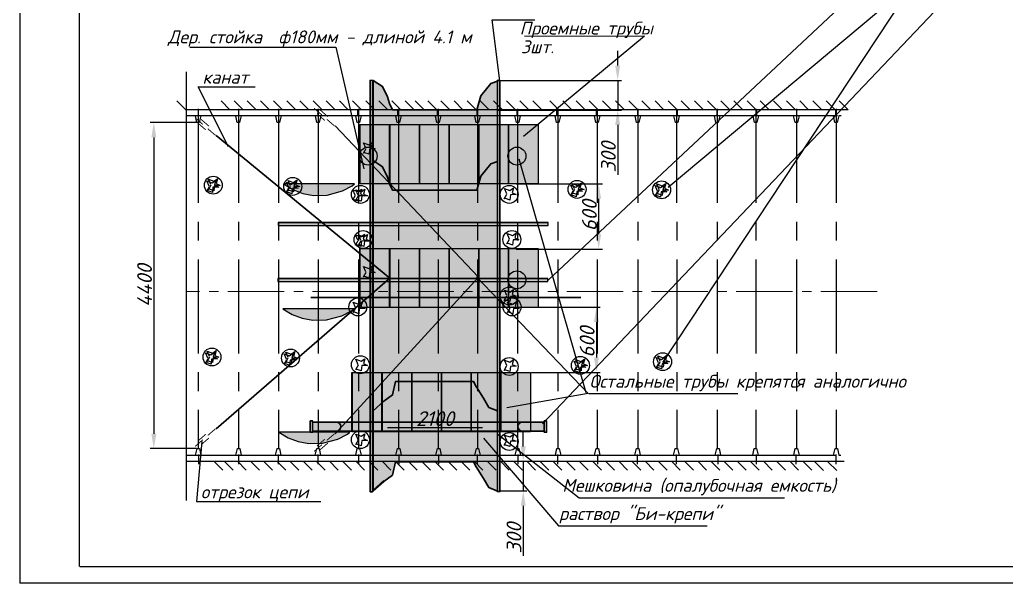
# Model space of a CAD drawing. Header units: millimetres. Extents: x 2479 to 6465, y 644 to 4399.
# Drawn here: x 4234.8 to 4567.5, y 1513.2 to 1703.4 of the extents above; entities that cross this region are included whole.
import ezdxf

# ---------------------------------------------------------------- set-up
doc = ezdxf.new("R2010")
doc.units = ezdxf.units.MM
doc.header["$PDMODE"] = 1
doc.linetypes.add('CENTER', pattern=[50.8, 31.75, -6.35, 6.35, -6.35])
doc.linetypes.add('CENTER2', pattern=[28.575, 19.05, -3.175, 3.175, -3.175])
doc.layers.add('Layer1', color=5, linetype='Continuous')
doc.layers.add('надписи', color=7, linetype='Continuous')
doc.styles.add('3m', font='italict.shx', dxfattribs={"height": 3})
doc.styles.get("Standard").update_dxf_attribs({"font": 'isocpeui.ttf'})
doc.dimstyles.new('ISO-25$0', dxfattribs={"dimtxt": 2.5, "dimasz": 2.5, "dimexe": 1.25, "dimexo": 2, "dimgap": 3, "dimtad": 1, "dimjust": 2, "dimtih": 1, "dimtoh": 1, "dimdec": 3, "dimlfac": 0.1, "dimtxsty": '3m', "dimblk": 'NONE', "dimcen": 2.5, "dimdle": 2, "dimse1": 1, "dimse2": 1, "dimclrd": 256, "dimclrt": 5, "dimadec": 0, "dimazin": 0, "dimtm": 1e-09, "dimtfac": 1, "dimtdec": 3, "dimtmove": 0, "dimatfit": 3, "dimfxl": 0, "dimlwd": 0, "dimlwe": 0, "dimarcsym": 0})

# ---------------------------------------------------------------- blocks, each defined once
blk = doc.blocks.new('KRA2')
at = {"color": 7, "linetype": 'Continuous'}
for p, q in [((-1.62, 0), (-0.9, 0)), ((-0.9, 0), (-0.35, -2.28)), ((-0.35, -2.28), (0.42, -2.28)), ((0.42, -2.28), (0.91, 0)), ((0.91, 0), (1.56, 0))]:
    blk.add_line(p, q, dxfattribs=at)
blk = doc.blocks.new('*D285')
at = {"color": 0, "linetype": 'Continuous', "lineweight": -2}
for p, q in [((4294.39, 1668.62), (4278.74, 1668.62)), ((4279.99, 1663.62), (4279.99, 1563.62)), ((4294.39, 1558.62), (4278.74, 1558.62))]:
    blk.add_line(p, q, dxfattribs=at)
at = {"color": 0, "linetype": 'Continuous', "lineweight": 40}
for points in [[(4279.15, 1663.62), (4280.82, 1663.62), (4279.99, 1668.62)], [(4279.15, 1563.62), (4280.82, 1563.62), (4279.99, 1558.62)]]:
    blk.add_solid(points, dxfattribs=at)
at = {"layer": 'Defpoints', "color": 0, "linetype": 'Continuous', "lineweight": 40}
for p in [(4295.01, 1668.62), (4279.99, 1558.62), (4295.01, 1558.62)]:
    blk.add_point(p, dxfattribs=at)
at = {"color": 0, "linetype": 'Continuous', "lineweight": 18, "insert": (4276.86, 1613.62), "char_height": 5, "attachment_point": 5, "rotation": 90}
blk.add_mtext('4400', dxfattribs=at)
blk = doc.blocks.new('*D288')
at = {"color": 0, "linetype": 'Continuous', "lineweight": -2}
for p, q in [((4353.85, 1580.75), (4353.85, 1564.36)), ((4395.85, 1580.75), (4395.85, 1564.36)), ((4390.85, 1565.61), (4358.85, 1565.61))]:
    blk.add_line(p, q, dxfattribs=at)
at = {"color": 0, "linetype": 'Continuous', "lineweight": 40}
for points in [[(4358.85, 1566.44), (4358.85, 1564.77), (4353.85, 1565.61)], [(4390.85, 1566.44), (4390.85, 1564.77), (4395.85, 1565.61)]]:
    blk.add_solid(points, dxfattribs=at)
at = {"layer": 'Defpoints', "color": 0, "linetype": 'Continuous', "lineweight": 40}
for p in [(4353.85, 1581.37), (4395.85, 1581.37), (4353.85, 1565.61)]:
    blk.add_point(p, dxfattribs=at)
at = {"color": 0, "linetype": 'Continuous', "lineweight": 18, "insert": (4374.85, 1568.73), "char_height": 5, "attachment_point": 5}
blk.add_mtext('2100', dxfattribs=at)
blk = doc.blocks.new('*D290')
at = {"color": 0, "linetype": 'Continuous', "lineweight": -2}
for p, q in [((4404.59, 1559.33), (4404.59, 1564.33)), ((4396.47, 1554.33), (4405.84, 1554.33)), ((4404.59, 1554.33), (4404.59, 1544.33)), ((4396.47, 1544.33), (4405.84, 1544.33)), ((4404.59, 1539.33), (4404.59, 1522.46))]:
    blk.add_line(p, q, dxfattribs=at)
at = {"color": 0, "linetype": 'Continuous', "lineweight": 40}
for points in [[(4403.75, 1559.33), (4405.42, 1559.33), (4404.59, 1554.33)], [(4403.75, 1539.33), (4405.42, 1539.33), (4404.59, 1544.33)]]:
    blk.add_solid(points, dxfattribs=at)
at = {"layer": 'Defpoints', "color": 0, "linetype": 'Continuous', "lineweight": 40}
for p in [(4395.85, 1554.33), (4395.85, 1544.33), (4404.59, 1544.33)]:
    blk.add_point(p, dxfattribs=at)
at = {"color": 0, "linetype": 'Continuous', "lineweight": 18, "insert": (4401.46, 1528.4), "char_height": 5, "attachment_point": 5, "rotation": 90}
blk.add_mtext('300', dxfattribs=at)
blk = doc.blocks.new('*D291')
at = {"color": 0, "linetype": 'Continuous', "lineweight": -2}
for p, q in [((4436.44, 1687.88), (4436.44, 1692.88)), ((4396.23, 1682.88), (4437.69, 1682.88)), ((4436.44, 1682.88), (4436.44, 1672.88)), ((4396.23, 1672.88), (4437.69, 1672.88)), ((4436.44, 1667.88), (4436.44, 1651.01))]:
    blk.add_line(p, q, dxfattribs=at)
at = {"color": 0, "linetype": 'Continuous', "lineweight": 40}
for points in [[(4435.61, 1687.88), (4437.28, 1687.88), (4436.44, 1682.88)], [(4435.61, 1667.88), (4437.28, 1667.88), (4436.44, 1672.88)]]:
    blk.add_solid(points, dxfattribs=at)
at = {"layer": 'Defpoints', "color": 0, "linetype": 'Continuous', "lineweight": 40}
for p in [(4395.61, 1682.88), (4395.61, 1672.88), (4436.44, 1672.88)]:
    blk.add_point(p, dxfattribs=at)
at = {"color": 0, "linetype": 'Continuous', "lineweight": 18, "insert": (4433.32, 1656.95), "char_height": 5, "attachment_point": 5, "rotation": 90}
blk.add_mtext('300', dxfattribs=at)
blk = doc.blocks.new('*D293')
at = {"color": 0, "linetype": 'Continuous', "lineweight": -2}
for p, q in [((4402.19, 1647.94), (4431.28, 1647.94)), ((4430.03, 1642.94), (4430.03, 1630.94)), ((4402.19, 1625.94), (4431.28, 1625.94))]:
    blk.add_line(p, q, dxfattribs=at)
at = {"color": 0, "linetype": 'Continuous', "lineweight": 40}
for points in [[(4429.2, 1642.94), (4430.87, 1642.94), (4430.03, 1647.94)], [(4429.2, 1630.94), (4430.87, 1630.94), (4430.03, 1625.94)]]:
    blk.add_solid(points, dxfattribs=at)
at = {"layer": 'Defpoints', "color": 0, "linetype": 'Continuous', "lineweight": 40}
for p in [(4401.56, 1647.94), (4401.56, 1625.94), (4430.03, 1625.94)]:
    blk.add_point(p, dxfattribs=at)
at = {"color": 0, "linetype": 'Continuous', "lineweight": 18, "insert": (4426.91, 1637.24), "char_height": 5, "attachment_point": 5, "rotation": 90}
blk.add_mtext('600', dxfattribs=at)
blk = doc.blocks.new('*D273')
at = {"color": 0, "linetype": 'Continuous', "lineweight": -2}
for p, q in [((4407.37, 1606.32), (4430.53, 1606.32)), ((4429.28, 1601.32), (4429.28, 1589.32)), ((4407.37, 1584.32), (4430.53, 1584.32))]:
    blk.add_line(p, q, dxfattribs=at)
at = {"color": 0, "linetype": 'Continuous', "lineweight": 40}
for points in [[(4428.44, 1601.32), (4430.11, 1601.32), (4429.28, 1606.32)], [(4428.44, 1589.32), (4430.11, 1589.32), (4429.28, 1584.32)]]:
    blk.add_solid(points, dxfattribs=at)
at = {"layer": 'Defpoints', "color": 0, "linetype": 'Continuous', "lineweight": 40}
for p in [(4406.74, 1606.32), (4406.74, 1584.32), (4429.28, 1584.32)]:
    blk.add_point(p, dxfattribs=at)
at = {"color": 0, "linetype": 'Continuous', "lineweight": 18, "insert": (4426.15, 1594.55), "char_height": 5, "attachment_point": 5, "rotation": 90}
blk.add_mtext('600', dxfattribs=at)

msp = doc.modelspace()

# ---------------------------------------------------------------- hatches: boundary and pattern name
for points in [[(4349.58963, 1647.94819), (4349.58963, 1667.94819), (4359.58963, 1667.94819), (4359.58963, 1647.94819)], [(4359.58963, 1647.94819), (4359.58963, 1667.94819), (4369.58963, 1667.94819), (4369.58963, 1647.94819)], [(4369.58963, 1647.94819), (4369.58963, 1667.94819), (4379.58963, 1667.94819), (4379.58963, 1647.94819)], [(4379.58963, 1647.94819), (4379.58963, 1667.94819), (4389.58963, 1667.94819), (4389.58963, 1647.94819)], [(4389.58963, 1647.94819), (4389.58963, 1667.94819), (4399.58963, 1667.94819), (4399.58963, 1647.94819)], [(4399.58963, 1647.94819), (4399.58963, 1667.94819), (4409.58963, 1667.94819), (4409.58963, 1647.94819)], [(4349.58963, 1606.19649), (4349.58963, 1626.19649), (4359.58963, 1626.19649), (4359.58963, 1606.19649)], [(4359.58963, 1606.19649), (4359.58963, 1626.19649), (4369.58963, 1626.19649), (4369.58963, 1606.19649)], [(4369.58963, 1606.19649), (4369.58963, 1626.19649), (4379.58963, 1626.19649), (4379.58963, 1606.19649)], [(4379.58963, 1606.19649), (4379.58963, 1626.19649), (4389.58963, 1626.19649), (4389.58963, 1606.19649)], [(4389.58963, 1606.19649), (4389.58963, 1626.19649), (4399.58963, 1626.19649), (4399.58963, 1606.19649)], [(4399.58963, 1606.19649), (4399.58963, 1626.19649), (4409.58963, 1626.19649), (4409.58963, 1606.19649)], [(4346.98376, 1564.32247), (4346.98376, 1584.32247), (4356.98376, 1584.32247), (4356.98376, 1564.32247)], [(4356.98376, 1564.32247), (4356.98376, 1584.32247), (4366.98376, 1584.32247), (4366.98376, 1564.32247)], [(4366.98376, 1564.32247), (4366.98376, 1584.32247), (4376.98376, 1584.32247), (4376.98376, 1564.32247)], [(4376.98376, 1564.32247), (4376.98376, 1584.32247), (4386.98376, 1584.32247), (4386.98376, 1564.32247)], [(4386.98376, 1564.32247), (4386.98376, 1584.32247), (4396.98376, 1584.32247), (4396.98376, 1564.32247)], [(4396.98376, 1564.32247), (4396.98376, 1584.32247), (4406.98376, 1584.32247), (4406.98376, 1564.32247)]]:
    msp.add_hatch(color=5).paths.add_polyline_path(points)
at = {"layer": 'Layer1'}
for points in [[(4412.98752, 1634.92283), (4321.93504, 1634.92283), (4321.93504, 1633.92283), (4412.98752, 1633.92283)], [(4412.84124, 1615.96737), (4321.78876, 1615.96737), (4321.78876, 1614.96737), (4412.84124, 1614.96737)]]:
    msp.add_hatch(color=3, dxfattribs=at).paths.add_polyline_path(points)
at = {"layer": 'Layer1', "lineweight": 40}
msp.add_hatch(color=7, dxfattribs=at).paths.add_polyline_path([(4333.54557, 1567.54572), (4333.54557, 1564.54572), (4411.68135, 1564.54572), (4411.68135, 1567.54572)])
at = {"layer": 'надписи'}
for color, points in [(254, [(4354.00275, 1571.406), (4354.00275, 1682.88722), (4357.16861, 1680.83376), (4358.83881, 1677.36855), (4359.48119, 1675.05842), (4360.44087, 1672.97613), (4388.98961, 1672.97613), (4390.28891, 1677.63606), (4393.60935, 1681.81828), (4395.86164, 1682.58261), (4395.86164, 1571.38779), (4393.02211, 1572.54149), (4391.22557, 1575.61802), (4388.65908, 1579.59188), (4387.85289, 1581.2126), (4361.47397, 1581.2126), (4360.50026, 1576.7575), (4357.57909, 1574.65)]), (254, [(4354.00275, 1544.56303), (4354.00275, 1656.04425), (4357.16861, 1653.99079), (4358.83881, 1650.52558), (4359.48119, 1648.21545), (4360.44087, 1646.13316), (4388.98961, 1646.13316), (4390.28891, 1650.79309), (4393.60935, 1654.97531), (4395.86164, 1655.73964), (4395.86164, 1544.54482), (4393.02211, 1545.69852), (4391.22557, 1548.77505), (4388.65908, 1552.74891), (4387.85289, 1554.36963), (4361.47397, 1554.36963), (4360.50026, 1549.91453), (4357.57909, 1547.80703)]), (5, [(4347.71702, 1647.95437), (4323.72617, 1647.95437), (4326.83377, 1646.05905), (4330.20804, 1644.73862), (4333.84547, 1644.0596), (4338.41607, 1644.18244), (4343.64107, 1645.56621), (4346.83129, 1647.28584)]), (5, [(4347.53134, 1605.80387), (4323.5405, 1605.80387), (4326.64809, 1603.90856), (4330.02236, 1602.58813), (4333.6598, 1601.9091), (4338.23039, 1602.03194), (4343.4554, 1603.41572), (4346.64562, 1605.13534)]), (5, [(4346.14359, 1564.1913), (4322.15275, 1564.1913), (4325.26034, 1562.29599), (4328.63461, 1560.97556), (4332.27204, 1560.29654), (4336.84264, 1560.41938), (4342.06765, 1561.80315), (4345.25787, 1563.52277)])]:
    msp.add_hatch(color=color, dxfattribs=at).paths.add_polyline_path(points)

# ---------------------------------------------------------------- linework, layer by layer
at = {"color": 7}
for p, q in [((4234.90754, 1513.16104), (4234.90754, 1901.40536)), ((4254.90754, 1518.8173), (4254.90754, 1896.19885)), ((4290.72586, 1672.93848), (4287.71533, 1675.94902)), ((4305.66349, 1672.93848), (4302.65255, 1675.94943)), ((4310.09973, 1672.93848), (4307.08838, 1675.94984)), ((4314.53598, 1672.93848), (4311.52422, 1675.95025)), ((4318.97223, 1672.93848), (4315.96005, 1675.95066)), ((4323.40847, 1672.93848), (4320.39589, 1675.95107)), ((4327.84472, 1672.93848), (4324.83172, 1675.95148)), ((4332.28097, 1672.93848), (4329.26756, 1675.95189)), ((4336.71721, 1672.93848), (4333.70339, 1675.9523)), ((4341.15346, 1672.93848), (4338.13923, 1675.95271)), ((4345.58971, 1672.93848), (4342.57507, 1675.95313)), ((4350.02595, 1672.93848), (4347.0109, 1675.95354)), ((4354.4622, 1672.93848), (4351.44674, 1675.95395)), ((4358.89845, 1672.93848), (4355.88257, 1675.95436)), ((4363.33469, 1672.93848), (4360.31841, 1675.95477)), ((4367.77094, 1672.93848), (4364.75424, 1675.95518)), ((4371.16414, 1672.93848), (4368.14704, 1675.95559)), ((4375.3888, 1672.93848), (4372.37169, 1675.95559)), ((4379.82505, 1672.93848), (4376.80753, 1675.956)), ((4384.26129, 1672.93848), (4381.24337, 1675.95641)), ((4388.69754, 1672.93848), (4385.6792, 1675.95682)), ((4393.13379, 1672.93848), (4390.11504, 1675.95724)), ((4397.57003, 1672.93848), (4394.55087, 1675.95765)), ((4402.00628, 1672.93848), (4398.98671, 1675.95806)), ((4406.44253, 1672.93848), (4403.42254, 1675.95847)), ((4410.87877, 1672.93848), (4407.85838, 1675.95888)), ((4416.56965, 1672.93848), (4413.54843, 1675.9597)), ((4421.0059, 1672.93848), (4417.98427, 1675.96011)), ((4425.44214, 1672.93848), (4422.42011, 1675.96052)), ((4429.87839, 1672.93848), (4426.85594, 1675.96093)), ((4434.31464, 1672.93848), (4431.29178, 1675.96134)), ((4438.75088, 1672.93848), (4435.72761, 1675.96176)), ((4443.18713, 1672.93848), (4440.16345, 1675.96217)), ((4447.62338, 1672.93848), (4444.59928, 1675.96258)), ((4452.05962, 1672.93848), (4449.03512, 1675.96299)), ((4456.49587, 1672.93848), (4453.47095, 1675.9634)), ((4460.93212, 1672.93848), (4457.90679, 1675.96381)), ((4491.98584, 1672.93848), (4488.95764, 1675.96669)), ((4514.21807, 1672.93848), (4290.72586, 1672.93848)), ((4292.74667, 1672.93848), (4290.72586, 1672.93848)), ((4510.58169, 1670.93848), (4290.87159, 1670.93848)), ((4290.87159, 1556.3436), (4510.17509, 1556.3436)), ((4290.87159, 1554.3436), (4301.03624, 1554.3436)), ((4300.01033, 1554.3436), (4512.78836, 1554.3436)), ((4303.22352, 1551.3436), (4300.22352, 1554.3436)), ((4306.72108, 1551.3436), (4303.72108, 1554.3436)), ((4311.15732, 1551.3436), (4308.15732, 1554.3436)), ((4315.59357, 1551.3436), (4312.59357, 1554.3436)), ((4320.02982, 1551.3436), (4317.02982, 1554.3436)), ((4324.46606, 1551.3436), (4321.46606, 1554.3436)), ((4328.90231, 1551.3436), (4325.90231, 1554.3436)), ((4333.33856, 1551.3436), (4330.33856, 1554.3436)), ((4337.7748, 1551.3436), (4334.7748, 1554.3436)), ((4342.21105, 1551.3436), (4339.21105, 1554.3436)), ((4346.6473, 1551.3436), (4343.6473, 1554.3436)), ((4351.08354, 1551.3436), (4348.08354, 1554.3436)), ((4355.51979, 1551.3436), (4352.51979, 1554.3436)), ((4359.95604, 1551.3436), (4356.95604, 1554.3436)), ((4364.39228, 1551.3436), (4361.39228, 1554.3436)), ((4368.82853, 1551.3436), (4365.82853, 1554.3436)), ((4373.26478, 1551.3436), (4370.26478, 1554.3436)), ((4377.70102, 1551.3436), (4374.70102, 1554.3436)), ((4382.13727, 1551.3436), (4379.13727, 1554.3436)), ((4386.57352, 1551.3436), (4383.57352, 1554.3436)), ((4391.00976, 1551.3436), (4388.00976, 1554.3436)), ((4395.44601, 1551.3436), (4392.44601, 1554.3436)), ((4399.88226, 1551.3436), (4396.88226, 1554.3436)), ((4404.3185, 1551.3436), (4401.3185, 1554.3436)), ((4408.75475, 1551.3436), (4405.75475, 1554.3436)), ((4413.19099, 1551.3436), (4410.19099, 1554.3436)), ((4417.62724, 1551.3436), (4414.62724, 1554.3436)), ((4422.06349, 1551.3436), (4419.06349, 1554.3436)), ((4426.49973, 1551.3436), (4423.49973, 1554.3436)), ((4430.93598, 1551.3436), (4427.93598, 1554.3436)), ((4435.37223, 1551.3436), (4432.37223, 1554.3436)), ((4439.80847, 1551.3436), (4436.80847, 1554.3436)), ((4444.24472, 1551.3436), (4441.24472, 1554.3436)), ((4448.68097, 1551.3436), (4445.68097, 1554.3436)), ((4453.11721, 1551.3436), (4450.11721, 1554.3436)), ((4457.55346, 1551.3436), (4454.55346, 1554.3436)), ((4461.98971, 1551.3436), (4458.98971, 1554.3436)), ((4466.42595, 1551.3436), (4463.42595, 1554.3436)), ((4470.8622, 1551.3436), (4467.8622, 1554.3436)), ((4475.29845, 1551.3436), (4472.29845, 1554.3436)), ((4479.73469, 1551.3436), (4476.73469, 1554.3436)), ((4484.17094, 1551.3436), (4481.17094, 1554.3436)), ((4488.60719, 1551.3436), (4485.60719, 1554.3436)), ((4493.04343, 1551.3436), (4490.04343, 1554.3436)), ((4497.47968, 1551.3436), (4494.47968, 1554.3436)), ((4501.91593, 1551.3436), (4498.91593, 1554.3436)), ((4505.91472, 1551.18639), (4502.91472, 1554.18639)), ((4510.35097, 1551.18639), (4507.35097, 1554.18639)), ((4254.98374, 1518.8173), (4809.70477, 1518.8173)), ((4814.70477, 1513.16104), (4234.75534, 1513.16104))]:
    msp.add_line(p, q, dxfattribs=at)
for p, q in [((4536.71165, 1716.55689), (4451.57195, 1587.64349)), ((4453.50778, 1646.84907), (4536.71165, 1716.55689)), ((4290.87159, 1685.81469), (4290.87159, 1541.08855)), ((4308.7099, 1670.99069), (4308.7099, 1672.88151)), ((4322.1099, 1670.99069), (4322.1099, 1672.88151)), ((4335.41004, 1670.99069), (4335.41004, 1672.88151)), ((4348.81004, 1670.99069), (4348.81004, 1672.88151)), ((4362.3004, 1670.99069), (4362.3004, 1672.88151)), ((4375.7004, 1670.99069), (4375.7004, 1672.88151)), ((4389.1004, 1670.99069), (4389.1004, 1672.88151)), ((4402.53761, 1670.99069), (4402.53761, 1672.88151)), ((4415.93761, 1670.99069), (4415.93761, 1672.88151)), ((4429.33761, 1670.99069), (4429.33761, 1672.88151)), ((4443.22453, 1670.99069), (4443.22453, 1672.88151)), ((4456.62453, 1670.99069), (4456.62453, 1672.88151)), ((4470.02453, 1670.99069), (4470.02453, 1672.88151)), ((4483.42453, 1670.99069), (4483.42453, 1672.88151)), ((4496.82453, 1670.99069), (4496.82453, 1672.88151)), ((4510.03904, 1670.99069), (4510.03904, 1672.88151)), ((4295.09946, 1556.65216), (4295.09946, 1553.38261)), ((4308.49946, 1556.65216), (4308.49946, 1553.38261)), ((4321.89946, 1556.65216), (4321.89946, 1553.38261)), ((4335.29946, 1556.65216), (4335.29946, 1553.38261)), ((4349.00689, 1556.65216), (4349.00689, 1553.38261)), ((4362.58748, 1556.65216), (4362.58748, 1553.38261)), ((4375.98748, 1556.65216), (4375.98748, 1553.38261)), ((4389.08675, 1556.65216), (4389.08675, 1553.38261)), ((4402.78748, 1556.65216), (4402.78748, 1553.38261)), ((4416.18748, 1556.65216), (4416.18748, 1553.38261)), ((4429.58748, 1556.65216), (4429.58748, 1553.38261)), ((4442.98748, 1556.65216), (4442.98748, 1553.38261)), ((4456.15626, 1556.65216), (4456.15626, 1553.38261)), ((4470.20831, 1556.65216), (4470.20831, 1553.38261)), ((4483.18748, 1556.65216), (4483.18748, 1553.38261)), ((4496.58748, 1556.65216), (4496.58748, 1553.38261)), ((4509.98748, 1556.65216), (4509.98748, 1553.38261))]:
    msp.add_line(p, q)
at = {"color": 7, "lineweight": 15}
for p, q in [((4465.36836, 1672.93848), (4462.34263, 1675.96422)), ((4469.80461, 1672.93848), (4466.77846, 1675.96463)), ((4474.24086, 1672.93848), (4471.2143, 1675.96504)), ((4478.6771, 1672.93848), (4475.65013, 1675.96545)), ((4483.11335, 1672.93848), (4480.08597, 1675.96587)), ((4487.5496, 1672.93848), (4484.5218, 1675.96628)), ((4496.42209, 1672.93848), (4493.39347, 1675.9671)), ((4500.85833, 1672.93848), (4497.82931, 1675.96751)), ((4505.34557, 1672.93848), (4502.31737, 1675.96669)), ((4509.78182, 1672.93848), (4506.75321, 1675.9671)), ((4514.21807, 1672.93848), (4511.18904, 1675.96751))]:
    msp.add_line(p, q, dxfattribs=at)
at = {"color": 8, "linetype": 'CENTER'}
for p, q in [((4294.95881, 1673.26431), (4294.96999, 1558.79346)), ((4308.56997, 1673.26431), (4308.58115, 1558.79346)), ((4322.01787, 1673.26431), (4322.02905, 1558.79346)), ((4335.41124, 1673.26431), (4335.42242, 1558.79346)), ((4348.98018, 1673.26431), (4348.99136, 1558.79346)), ((4362.48568, 1673.26431), (4362.49686, 1558.79346)), ((4375.90296, 1673.26431), (4375.91414, 1558.79346)), ((4389.14438, 1673.26431), (4389.15556, 1558.79346)), ((4402.69731, 1673.26431), (4402.70849, 1558.79346)), ((4416.21528, 1673.26431), (4416.22646, 1558.79346)), ((4429.51834, 1673.26431), (4429.52952, 1558.79346)), ((4443.25197, 1673.26431), (4443.26316, 1558.79346)), ((4456.33713, 1673.26431), (4456.34831, 1558.79346)), ((4469.96696, 1673.26431), (4469.97814, 1558.79346)), ((4483.06797, 1673.26431), (4483.07915, 1558.79346)), ((4496.70422, 1673.26431), (4496.7154, 1558.79346)), ((4510.15729, 1673.26431), (4510.16847, 1558.79346))]:
    msp.add_line(p, q, dxfattribs=at)
at = {"color": 1, "linetype": 'CENTER2', "lineweight": 13}
msp.add_line((4524.02421, 1611.5954), (4290.87159, 1611.5954), dxfattribs=at)
at = {"color": 7, "linetype": 'Continuous', "const_width": 0.31071}
for points in [[(4336.65441, 1671.21562), (4334.04138, 1673.48425)], [(4337.6258, 1669.37675), (4335.01277, 1671.64538)], [(4338.71002, 1670.62556), (4336.09698, 1672.89419)], [(4296.51899, 1668.0264), (4293.90596, 1670.29503)], [(4297.49038, 1666.18753), (4294.87735, 1668.45616)], [(4298.5746, 1667.43634), (4295.96156, 1669.70497)], [(4340.95888, 1667.47849), (4338.34585, 1669.74712)], [(4300.82346, 1664.28927), (4298.21043, 1666.5579)], [(4300.82346, 1565.34619), (4298.21043, 1563.07755)], [(4296.51899, 1561.60905), (4293.90596, 1559.34042)], [(4297.49038, 1563.44792), (4294.87735, 1561.17929)], [(4298.5746, 1562.19911), (4295.96156, 1559.93048)], [(4337.6258, 1561.76846), (4335.01277, 1559.49983)], [(4338.71002, 1560.51965), (4336.09698, 1558.25102)], [(4340.95888, 1563.66672), (4338.34585, 1561.39809)], [(4336.65441, 1559.92959), (4334.04138, 1557.66096)]]:
    msp.add_lwpolyline(points, dxfattribs=at)
at = {"elevation": 2}
for points in [[(4349.4255, 1647.94819), (4349.4255, 1667.94819), (4359.4255, 1667.94819), (4359.4255, 1647.94819), (4349.4255, 1647.94819)], [(4349.58963, 1647.94819), (4349.58963, 1667.94819), (4359.58963, 1667.94819), (4359.58963, 1647.94819), (4349.58963, 1647.94819)], [(4359.50756, 1647.94819), (4359.50756, 1667.94819), (4369.50756, 1667.94819), (4369.50756, 1647.94819), (4359.50756, 1647.94819)], [(4359.58963, 1647.94819), (4359.58963, 1667.94819), (4369.58963, 1667.94819), (4369.58963, 1647.94819), (4359.58963, 1647.94819)], [(4369.58963, 1647.94819), (4369.58963, 1667.94819), (4379.58963, 1667.94819), (4379.58963, 1647.94819), (4369.58963, 1647.94819)], [(4379.58963, 1647.94819), (4379.58963, 1667.94819), (4389.58963, 1667.94819), (4389.58963, 1647.94819), (4379.58963, 1647.94819)], [(4389.58963, 1647.94819), (4389.58963, 1667.94819), (4399.58963, 1667.94819), (4399.58963, 1647.94819), (4389.58963, 1647.94819)], [(4399.58963, 1647.94819), (4399.58963, 1667.94819), (4409.58963, 1667.94819), (4409.58963, 1647.94819), (4399.58963, 1647.94819)], [(4349.4255, 1606.19649), (4349.4255, 1626.19649), (4359.4255, 1626.19649), (4359.4255, 1606.19649), (4349.4255, 1606.19649)], [(4349.58963, 1606.19649), (4349.58963, 1626.19649), (4359.58963, 1626.19649), (4359.58963, 1606.19649), (4349.58963, 1606.19649)], [(4359.50756, 1606.19649), (4359.50756, 1626.19649), (4369.50756, 1626.19649), (4369.50756, 1606.19649), (4359.50756, 1606.19649)], [(4359.58963, 1606.19649), (4359.58963, 1626.19649), (4369.58963, 1626.19649), (4369.58963, 1606.19649), (4359.58963, 1606.19649)], [(4369.58963, 1606.19649), (4369.58963, 1626.19649), (4379.58963, 1626.19649), (4379.58963, 1606.19649), (4369.58963, 1606.19649)], [(4379.58963, 1606.19649), (4379.58963, 1626.19649), (4389.58963, 1626.19649), (4389.58963, 1606.19649), (4379.58963, 1606.19649)], [(4389.58963, 1606.19649), (4389.58963, 1626.19649), (4399.58963, 1626.19649), (4399.58963, 1606.19649), (4389.58963, 1606.19649)], [(4399.58963, 1606.19649), (4399.58963, 1626.19649), (4409.58963, 1626.19649), (4409.58963, 1606.19649), (4399.58963, 1606.19649)], [(4346.81962, 1564.32247), (4346.81962, 1584.32247), (4356.81962, 1584.32247), (4356.81962, 1564.32247), (4346.81962, 1564.32247)], [(4346.98376, 1564.32247), (4346.98376, 1584.32247), (4356.98376, 1584.32247), (4356.98376, 1564.32247), (4346.98376, 1564.32247)], [(4356.90169, 1564.32247), (4356.90169, 1584.32247), (4366.90169, 1584.32247), (4366.90169, 1564.32247), (4356.90169, 1564.32247)], [(4356.98376, 1564.32247), (4356.98376, 1584.32247), (4366.98376, 1584.32247), (4366.98376, 1564.32247), (4356.98376, 1564.32247)], [(4366.98376, 1564.32247), (4366.98376, 1584.32247), (4376.98376, 1584.32247), (4376.98376, 1564.32247), (4366.98376, 1564.32247)], [(4376.98376, 1564.32247), (4376.98376, 1584.32247), (4386.98376, 1584.32247), (4386.98376, 1564.32247), (4376.98376, 1564.32247)], [(4386.98376, 1564.32247), (4386.98376, 1584.32247), (4396.98376, 1584.32247), (4396.98376, 1564.32247), (4386.98376, 1564.32247)], [(4396.98376, 1564.32247), (4396.98376, 1584.32247), (4406.98376, 1584.32247), (4406.98376, 1564.32247), (4396.98376, 1564.32247)]]:
    msp.add_lwpolyline(points, dxfattribs=at)
at = {"layer": 'Layer1'}
for p, q in [((4321.93504, 1634.92283), (4412.98752, 1634.92283)), ((4321.93504, 1633.92283), (4412.98752, 1633.92283)), ((4321.78876, 1615.96737), (4412.84124, 1615.96737)), ((4321.78876, 1614.96737), (4412.84124, 1614.96737))]:
    msp.add_line(p, q, dxfattribs=at)
at = {"layer": 'Layer1', "lineweight": 30}
for p, q in [((4333.54557, 1567.54572), (4411.68135, 1567.54572)), ((4333.54557, 1564.54572), (4411.68135, 1564.54572)), ((4333.54557, 1564.54572), (4411.68135, 1564.54572))]:
    msp.add_line(p, q, dxfattribs=at)
at = {"layer": 'Layer1'}
for points in [[(4321.93504, 1634.92283), (4412.98752, 1634.92283), (4412.98752, 1634.92283), (4321.93504, 1634.92283)], [(4412.98752, 1634.92283), (4321.93504, 1634.92283), (4321.93504, 1633.92283), (4412.98752, 1633.92283)], [(4412.84124, 1615.96737), (4321.78876, 1615.96737), (4321.78876, 1614.96737), (4412.84124, 1614.96737)], [(4332.96676, 1609.66216), (4424.01924, 1609.66216), (4424.01924, 1609.66216), (4332.96676, 1609.66216)]]:
    msp.add_lwpolyline(points, close=True, dxfattribs=at)
at = {"layer": 'Layer1', "color": 5, "lineweight": 30}
for centre, start, end in [((4341.54557, 1566.04597), 270, 90), ((4404.28467, 1566.04597), 90, 270)]:
    msp.add_arc(centre, 1.49982, start, end, dxfattribs=at)
at = {"layer": 'надписи', "color": 6, "lineweight": 30}
msp.add_line((4357.57909, 1547.80703), (4354.00275, 1544.56303), dxfattribs=at)
at = {"layer": 'надписи'}
for points in [[(4584.39047, 1776.01718), (4412.98248, 1615.43963)], [(4567.15103, 1731.33247), (4411.09386, 1566.99855)], [(4396.84899, 1681.87946), (4394.11011, 1703.33873), (4408.5133, 1703.33873)], [(4292.10647, 1694.12527), (4341.37572, 1694.12527), (4350.76872, 1653.01648)], [(4305.18577, 1660.50259), (4294.95529, 1680.70205), (4314.15081, 1680.70205)], [(4351.53101, 1660.00811), (4350.74009, 1661.83138), (4352.50445, 1661.16285), (4353.78209, 1662.01371), (4353.29536, 1660.37276), (4354.69469, 1659.76501), (4352.7478, 1659.70423), (4352.56529, 1657.94173), (4351.20897, 1658.44519), (4350.69584, 1658.35975), (4351.59383, 1659.94027)], [(4425.79974, 1577.431), (4403.23537, 1656.26498)], [(4347.8978, 1644.17542), (4347.10688, 1645.9987), (4348.87124, 1645.33016), (4350.14888, 1646.18102), (4349.66216, 1644.54007), (4351.06148, 1643.93232), (4349.1146, 1643.87154), (4348.93209, 1642.10905), (4347.57577, 1642.6125), (4347.06263, 1642.52707), (4347.96062, 1644.10758)], [(4348.92513, 1644.14762), (4348.13421, 1645.97089), (4349.89857, 1645.30236), (4351.17622, 1646.15322), (4350.68949, 1644.51227), (4352.08881, 1643.90452), (4350.14193, 1643.84374), (4349.95942, 1642.08124), (4348.6031, 1642.5847), (4348.08996, 1642.49927), (4348.98796, 1644.07978)], [(4399.04607, 1644.57718), (4398.25515, 1646.40046), (4400.01951, 1645.73192), (4401.29716, 1646.58278), (4400.81043, 1644.94184), (4402.20975, 1644.33408), (4400.26287, 1644.2733), (4400.08036, 1642.51081), (4398.72404, 1643.01426), (4398.2109, 1642.92883), (4399.1089, 1644.50934)], [(4348.79431, 1628.94281), (4348.0034, 1630.76608), (4349.76776, 1630.09755), (4351.0454, 1630.9484), (4350.55867, 1629.30746), (4351.958, 1628.69971), (4350.01111, 1628.63893), (4349.8286, 1626.87643), (4348.47228, 1627.37989), (4347.95914, 1627.29445), (4348.85714, 1628.87497)], [(4349.82165, 1628.915), (4349.03073, 1630.73828), (4350.79509, 1630.06975), (4352.07273, 1630.9206), (4351.58601, 1629.27966), (4352.98533, 1628.6719), (4351.03845, 1628.61112), (4350.85593, 1626.84863), (4349.49962, 1627.35209), (4348.98648, 1627.26665), (4349.88447, 1628.84717)], [(4399.94259, 1629.34457), (4399.15167, 1631.16784), (4400.91603, 1630.49931), (4402.19367, 1631.35017), (4401.70695, 1629.70922), (4403.10627, 1629.10147), (4401.15939, 1629.04069), (4400.97687, 1627.27819), (4399.62056, 1627.78165), (4399.10742, 1627.69621), (4400.00541, 1629.27673)], [(4351.53101, 1618.25641), (4350.74009, 1620.07968), (4352.50445, 1619.41115), (4353.78209, 1620.262), (4353.29536, 1618.62106), (4354.69469, 1618.01331), (4352.7478, 1617.95253), (4352.56529, 1616.19003), (4351.20897, 1616.69349), (4350.69584, 1616.60805), (4351.59383, 1618.18857)], [(4388.81883, 1616.60098), (4426.50587, 1577.19587), (4399.03531, 1572.37931)], [(4399.04607, 1610.27617), (4398.25515, 1612.09944), (4400.01951, 1611.43091), (4401.29716, 1612.28177), (4400.81043, 1610.64082), (4402.20975, 1610.03307), (4400.26287, 1609.97229), (4400.08036, 1608.20979), (4398.72404, 1608.71325), (4398.2109, 1608.62782), (4399.1089, 1610.20833)], [(4348.06457, 1606.18143), (4347.27366, 1608.00471), (4349.03802, 1607.33617), (4350.31566, 1608.18703), (4349.82893, 1606.54608), (4351.22826, 1605.93833), (4349.28137, 1605.87755), (4349.09886, 1604.11506), (4347.74254, 1604.61851), (4347.2294, 1604.53308), (4348.1274, 1606.11359)], [(4400.08278, 1606.18143), (4399.29186, 1608.00471), (4401.05622, 1607.33617), (4402.33387, 1608.18703), (4401.84714, 1606.54608), (4403.24646, 1605.93833), (4401.29958, 1605.87755), (4401.11707, 1604.11506), (4399.76075, 1604.61851), (4399.24761, 1604.53308), (4400.1456, 1606.11359)], [(4348.92513, 1586.92523), (4348.13421, 1588.7485), (4349.89857, 1588.07997), (4351.17622, 1588.93083), (4350.68949, 1587.28988), (4352.08881, 1586.68213), (4350.14193, 1586.62135), (4349.95942, 1584.85885), (4348.6031, 1585.36231), (4348.08996, 1585.27687), (4348.98796, 1586.85739)], [(4399.04607, 1586.67353), (4398.25515, 1588.4968), (4400.01951, 1587.82827), (4401.29716, 1588.67913), (4400.81043, 1587.03818), (4402.20975, 1586.43043), (4400.26287, 1586.36965), (4400.08036, 1584.60716), (4398.72404, 1585.11061), (4398.2109, 1585.02518), (4399.1089, 1586.60569)], [(4426.74238, 1577.16711), (4426.74238, 1577.16711), (4476.93121, 1577.16711)], [(4296.14503, 1560.97904), (4294.40457, 1540.74314), (4336.28381, 1540.74314)], [(4348.92513, 1561.62832), (4348.13421, 1563.45159), (4349.89857, 1562.78306), (4351.17622, 1563.63392), (4350.68949, 1561.99297), (4352.08881, 1561.38522), (4350.14193, 1561.32444), (4349.95942, 1559.56194), (4348.6031, 1560.0654), (4348.08996, 1559.97996), (4348.98796, 1561.56048)], [(4391.22416, 1562.14522), (4416.49471, 1532.50839), (4466.68354, 1532.50839)], [(4396.04248, 1563.4718), (4423.49401, 1542.03616), (4492.66107, 1542.03616)], [(4399.04607, 1561.37662), (4398.25515, 1563.1999), (4400.01951, 1562.53136), (4401.29716, 1563.38222), (4400.81043, 1561.74128), (4402.20975, 1561.13352), (4400.26287, 1561.07274), (4400.08036, 1559.31025), (4398.72404, 1559.8137), (4398.2109, 1559.72827), (4399.1089, 1561.30878)]]:
    msp.add_lwpolyline(points, dxfattribs=at)
at = {"layer": 'надписи', "elevation": 2}
msp.add_lwpolyline([(4404.98788, 1697.91012), (4404.98788, 1697.91012), (4445.49949, 1697.84003), (4404.64184, 1663.89984)], dxfattribs=at)
at = {"layer": 'надписи', "color": 12, "lineweight": 30}
for points in [[(4353.7609, 1682.9061), (4352.95023, 1682.89084), (4352.95023, 1544.0439), (4353.7609, 1544.05113)], [(4396.69503, 1682.91288), (4395.88437, 1682.89762), (4395.88437, 1544.12707), (4396.69503, 1544.12314)]]:
    msp.add_lwpolyline(points, close=True, dxfattribs=at)
at = {"layer": 'надписи', "color": 6, "lineweight": 30}
for points in [[(4354.00275, 1571.406), (4354.00275, 1682.88722), (4357.16861, 1680.83376), (4358.83881, 1677.36855), (4359.48119, 1675.05842), (4360.44087, 1672.97613), (4388.98961, 1672.97613), (4390.28891, 1677.63606), (4393.60935, 1681.81828), (4395.86164, 1682.58261), (4395.86164, 1571.38779), (4393.02211, 1572.54149), (4391.22557, 1575.61802), (4388.65908, 1579.59188), (4387.85289, 1581.2126), (4361.47397, 1581.2126), (4360.50026, 1576.7575), (4357.57909, 1574.65), (4354.00275, 1571.406)], [(4354.00275, 1544.31536), (4354.00275, 1655.79658), (4357.16861, 1653.74312), (4358.83881, 1650.27791), (4359.48119, 1647.96778), (4360.44087, 1645.88549), (4388.98961, 1645.88549), (4390.28891, 1650.54541), (4393.60935, 1654.72764), (4395.86164, 1655.49197), (4395.86164, 1544.29715), (4393.02211, 1545.45085), (4391.22557, 1548.52738), (4388.65908, 1552.50123), (4387.85289, 1554.12196), (4361.47397, 1554.12196), (4360.50026, 1549.66686), (4357.57909, 1547.55936), (4354.00275, 1544.31536)]]:
    msp.add_lwpolyline(points, close=True, dxfattribs=at)
at = {"layer": 'надписи', "lineweight": 30}
for points in [[(4341.09618, 1667.52097), (4389.505, 1616.41834)], [(4300.96076, 1664.33175), (4359.5905, 1616.15534)], [(4300.96076, 1565.30371), (4359.5905, 1616.15534)], [(4341.09618, 1563.62424), (4389.505, 1616.41834)]]:
    msp.add_lwpolyline(points, dxfattribs=at)
at = {"layer": 'надписи', "color": 12}
for points in [[(4298.70286, 1647.13696), (4297.91195, 1648.96024), (4299.6763, 1648.2917), (4300.95395, 1649.14256), (4300.46722, 1647.50162), (4301.86654, 1646.89386), (4299.91966, 1646.83308), (4299.73715, 1645.07059), (4298.38083, 1645.57404), (4297.86769, 1645.48861), (4298.76569, 1647.06912)], [(4299.2366, 1647.70173), (4298.44568, 1649.525), (4300.21004, 1648.85647), (4301.48768, 1649.70733), (4301.00096, 1648.06638), (4302.40028, 1647.45863), (4300.4534, 1647.39785), (4300.27088, 1645.63535), (4298.91457, 1646.13881), (4298.40143, 1646.05337), (4299.29942, 1647.63389)], [(4325.50038, 1646.71866), (4324.70946, 1648.54193), (4326.47382, 1647.8734), (4327.75147, 1648.72426), (4327.26474, 1647.08331), (4328.66406, 1646.47556), (4326.71718, 1646.41478), (4326.53467, 1644.65228), (4325.17835, 1645.15574), (4324.66521, 1645.07031), (4325.5632, 1646.65082)], [(4326.03412, 1647.28342), (4325.2432, 1649.1067), (4327.00756, 1648.43817), (4328.2852, 1649.28902), (4327.79847, 1647.64808), (4329.1978, 1647.04032), (4327.25091, 1646.97954), (4327.0684, 1645.21705), (4325.71208, 1645.72051), (4325.19895, 1645.63507), (4326.09694, 1647.21559)], [(4421.40117, 1645.70525), (4420.61025, 1647.52852), (4422.37461, 1646.85999), (4423.65226, 1647.71085), (4423.16553, 1646.0699), (4424.56485, 1645.46215), (4422.61797, 1645.40137), (4422.43546, 1643.63888), (4421.07914, 1644.14233), (4420.566, 1644.0569), (4421.464, 1645.63741)], [(4421.93491, 1646.27001), (4421.14399, 1648.09329), (4422.90835, 1647.42476), (4424.18599, 1648.27561), (4423.69927, 1646.63467), (4425.09859, 1646.02692), (4423.15171, 1645.96614), (4422.96919, 1644.20364), (4421.61288, 1644.7071), (4421.09974, 1644.62166), (4421.99773, 1646.20218)], [(4449.90294, 1645.54744), (4449.11202, 1647.37072), (4450.87638, 1646.70218), (4452.15402, 1647.55304), (4451.66729, 1645.9121), (4453.06662, 1645.30434), (4451.11973, 1645.24356), (4450.93722, 1643.48107), (4449.5809, 1643.98452), (4449.06777, 1643.89909), (4449.96576, 1645.4796)], [(4450.43667, 1646.11221), (4449.64575, 1647.93548), (4451.41011, 1647.26695), (4452.68776, 1648.11781), (4452.20103, 1646.47686), (4453.60035, 1645.86911), (4451.65347, 1645.80833), (4451.47096, 1644.04583), (4450.11464, 1644.54929), (4449.6015, 1644.46385), (4450.49949, 1646.04437)], [(4298.24982, 1589.1278), (4297.45891, 1590.95108), (4299.22326, 1590.28254), (4300.50091, 1591.1334), (4300.01418, 1589.49245), (4301.4135, 1588.8847), (4299.46662, 1588.82392), (4299.28411, 1587.06143), (4297.92779, 1587.56488), (4297.41465, 1587.47945), (4298.31265, 1589.05996)], [(4298.78356, 1589.69257), (4297.99264, 1591.51584), (4299.757, 1590.84731), (4301.03464, 1591.69817), (4300.54792, 1590.05722), (4301.94724, 1589.44947), (4300.00036, 1589.38869), (4299.81784, 1587.62619), (4298.46153, 1588.12965), (4297.94839, 1588.04421), (4298.84638, 1589.62473)], [(4324.7583, 1588.80086), (4323.96738, 1590.62413), (4325.73174, 1589.9556), (4327.00939, 1590.80646), (4326.52266, 1589.16551), (4327.92198, 1588.55776), (4325.9751, 1588.49698), (4325.79259, 1586.73448), (4324.43627, 1587.23794), (4323.92313, 1587.1525), (4324.82113, 1588.73302)], [(4325.29204, 1589.36562), (4324.50112, 1591.1889), (4326.26548, 1590.52036), (4327.54312, 1591.37122), (4327.0564, 1589.73028), (4328.45572, 1589.12252), (4326.50884, 1589.06174), (4326.32632, 1587.29925), (4324.97001, 1587.8027), (4324.45687, 1587.71727), (4325.35486, 1589.29778)], [(4422.52952, 1586.30923), (4421.73861, 1588.1325), (4423.50296, 1587.46397), (4424.78061, 1588.31483), (4424.29388, 1586.67388), (4425.6932, 1586.06613), (4423.74632, 1586.00535), (4423.56381, 1584.24285), (4422.20749, 1584.74631), (4421.69435, 1584.66087), (4422.59235, 1586.24139)], [(4423.06326, 1586.87399), (4422.27234, 1588.69727), (4424.0367, 1588.02873), (4425.31434, 1588.87959), (4424.82762, 1587.23865), (4426.22694, 1586.63089), (4424.28006, 1586.57011), (4424.09754, 1584.80762), (4422.74123, 1585.31107), (4422.22809, 1585.22564), (4423.12608, 1586.80615)], [(4450.23927, 1587.54875), (4449.44835, 1589.37202), (4451.21271, 1588.70349), (4452.49036, 1589.55435), (4452.00363, 1587.9134), (4453.40295, 1587.30565), (4451.45607, 1587.24487), (4451.27356, 1585.48237), (4449.91724, 1585.98583), (4449.4041, 1585.90039), (4450.30209, 1587.48091)], [(4450.77301, 1588.11351), (4449.98209, 1589.93679), (4451.74645, 1589.26825), (4453.02409, 1590.11911), (4452.53737, 1588.47817), (4453.93669, 1587.87041), (4451.98981, 1587.80963), (4451.80729, 1586.04714), (4450.45098, 1586.5506), (4449.93784, 1586.46516), (4450.83583, 1588.04568)]]:
    msp.add_lwpolyline(points, dxfattribs=at)
at = {"layer": 'надписи', "color": 254}
for points in [[(4347.71702, 1647.95437), (4323.72617, 1647.95437), (4326.83377, 1646.05905), (4330.20804, 1644.73862), (4333.84547, 1644.0596), (4338.41607, 1644.18244), (4343.64107, 1645.56621), (4346.83129, 1647.28584), (4347.71702, 1647.95437)], [(4347.53134, 1605.80387), (4323.5405, 1605.80387), (4326.64809, 1603.90856), (4330.02236, 1602.58813), (4333.6598, 1601.9091), (4338.23039, 1602.03194), (4343.4554, 1603.41572), (4346.64562, 1605.13534), (4347.53134, 1605.80387)], [(4346.14359, 1564.1913), (4322.15275, 1564.1913), (4325.26034, 1562.29599), (4328.63461, 1560.97556), (4332.27204, 1560.29654), (4336.84264, 1560.41938), (4342.06765, 1561.80315), (4345.25787, 1563.52277), (4346.14359, 1564.1913)]]:
    msp.add_lwpolyline(points, close=True, dxfattribs=at)
at = {"layer": 'надписи', "color": 5, "lineweight": 30}
for points in [[(4332.76523, 1567.98171), (4333.54557, 1567.98171), (4333.54557, 1564.12948), (4332.76523, 1564.12948)], [(4411.68135, 1567.98171), (4412.46169, 1567.98171), (4412.46169, 1564.12948), (4411.68135, 1564.12948)]]:
    msp.add_lwpolyline(points, close=True, dxfattribs=at)
at = {"layer": 'надписи'}
for centre in [(4352.27307, 1657.33262), (4402.46404, 1657.33262), (4349.66719, 1644.40284), (4399.85816, 1644.40284), (4350.56371, 1629.17022), (4400.75468, 1629.17022), (4402.46404, 1615.58092), (4399.85816, 1610.10182), (4348.80663, 1606.43665), (4400.82484, 1606.43665), (4349.66719, 1586.91233), (4399.85816, 1586.3075), (4349.66719, 1561.61542), (4399.85816, 1561.01059)]:
    msp.add_circle(centre, 3.02052, dxfattribs=at)
at = {"layer": 'надписи', "color": 12}
for centre in [(4300.04869, 1647.52738), (4326.84621, 1647.10908), (4422.747, 1646.09567), (4451.24876, 1645.93786), (4299.59565, 1589.51822), (4326.10413, 1589.19128), (4451.5851, 1587.93917), (4423.87535, 1586.69965)]:
    msp.add_circle(centre, 3.02052, dxfattribs=at)

# ---------------------------------------------------------------- block references
at = {"color": 7, "linetype": 'Continuous', "xscale": -1}
for p in [(4294.95881, 1670.93848), (4308.56997, 1670.93848), (4322.01787, 1670.93848), (4335.41124, 1670.93848), (4348.98018, 1670.93848), (4362.48568, 1670.93848), (4375.90296, 1670.93848), (4389.14438, 1670.93848), (4402.69731, 1670.93848), (4416.21528, 1670.93848), (4429.51834, 1670.93848), (4443.25197, 1670.93848), (4456.33713, 1670.93848), (4469.96696, 1670.93848), (4483.06797, 1670.93848), (4496.70422, 1670.93848), (4510.15729, 1670.93848)]:
    msp.add_blockref('KRA2', p, dxfattribs=at)
at = {"color": 7, "linetype": 'Continuous', "xscale": -1, "rotation": 180}
for p in [(4294.9279, 1556.3436), (4308.53235, 1556.3436), (4321.91172, 1556.3436), (4335.3062, 1556.3436), (4348.97476, 1556.3436), (4362.52931, 1556.3436), (4376.01867, 1556.3436), (4389.13057, 1556.3436), (4402.7392, 1556.3436), (4416.31951, 1556.3436), (4429.53432, 1556.3436), (4443.12047, 1556.3436), (4456.22328, 1556.3436), (4470.2171, 1556.3436), (4482.88185, 1556.3436), (4496.71476, 1556.3436), (4510.16783, 1556.3436)]:
    msp.add_blockref('KRA2', p, dxfattribs=at)

# ---------------------------------------------------------------- texts
at = {"layer": 'надписи', "color": 5}
for s, height, p in [('Проемные трубы', 4.3407152, (4403.38759, 1698.36264)), ('Дер. стойка  ф180мм - длиной 4.1 м', 4.3407152, (4284.74496, 1695.39498)), ('3шт.', 4.340715, (4403.83863, 1692.05489)), ('канат', 4.340715, (4296.40274, 1681.79142)), ('Остальные трубы крепятся аналогично', 4.3407152, (4426.90062, 1579.16812)), ('Мешковина (опалубочная емкость)', 4.3407152, (4417.76625, 1544.03717)), ('отрезок цепи', 4.3407152, (4295.85202, 1541.83252)), ('раствор "Би-крепи"', 4.3407152, (4416.65296, 1534.5094))]:
    msp.add_text(s, height=height, dxfattribs=at).set_placement(p)

# ---------------------------------------------------------------- dimensions: what is measured, and where the dimension line sits
at = {"color": 172, "linetype": 'Continuous', "lineweight": 18}
for base, p1, p2, picture, middle in [((4436.44368, 1672.88449), (4395.60568, 1682.88449), (4395.60568, 1672.88449), '*D291', (4433.31868, 1656.94889)), ((4404.58603, 1544.331), (4395.84918, 1554.331), (4395.84918, 1544.331), '*D290', (4401.46103, 1528.39539))]:
    dim = msp.add_linear_dim(base=base, p1=p1, p2=p2, angle=90, text='300', dimstyle='ISO-25$0', override={"dimtxt": 5, "dimasz": 5, "dimexo": 0.625, "dimgap": 0.625, "dimjust": 0, "dimtih": 0, "dimtoh": 0, "dimdec": 2, "dimlfac": 50, "dimpost": '', "dimtxsty": 'Standard', "dimdle": 0, "dimse1": 0, "dimse2": 0, "dimclrd": 0, "dimclrt": 0, "dimtm": 0, "dimtdec": 2, "dimlwd": 65534, "dimlwe": 65534}, dxfattribs=at)
    dim.commit()
    dim.dimension.update_dxf_attribs({"geometry": picture, "text_midpoint": middle})
for base, p1, p2, text, picture, middle in [((4279.98746, 1558.62263), (4295.01479, 1668.62263), (4295.01479, 1558.62263), '4400', '*D285', (4279.98746, 1613.62263)), ((4430.03281, 1625.93714), (4401.56335, 1647.93714), (4401.56335, 1625.93714), '600', '*D293', (4430.03281, 1637.24037)), ((4429.27742, 1584.32397), (4406.74416, 1606.32397), (4406.74416, 1584.32397), '600', '*D273', (4429.27742, 1594.55234))]:
    dim = msp.add_linear_dim(base=base, p1=p1, p2=p2, angle=90, text=text, dimstyle='ISO-25$0', override={"dimtxt": 5, "dimasz": 5, "dimexo": 0.625, "dimgap": 0.625, "dimjust": 0, "dimtih": 0, "dimtoh": 0, "dimdec": 2, "dimlfac": 50, "dimpost": '', "dimtxsty": 'Standard', "dimdle": 0, "dimse1": 0, "dimse2": 0, "dimclrd": 0, "dimclrt": 0, "dimtm": 0, "dimtdec": 2, "dimlwd": 65534, "dimlwe": 65534}, dxfattribs=at)
    dim.commit()
    dim.dimension.update_dxf_attribs({"geometry": picture, "text_midpoint": middle, "dimtype": 160})
dim = msp.add_aligned_dim(p1=(4395.85196, 1581.37401), p2=(4353.85196, 1581.37401), distance=15.7688, dimstyle='ISO-25$0', override={"dimtxt": 5, "dimasz": 5, "dimexo": 0.625, "dimgap": 0.625, "dimjust": 0, "dimtih": 0, "dimtoh": 0, "dimdec": 2, "dimlfac": 50, "dimpost": '', "dimtxsty": 'Standard', "dimdle": 0, "dimse1": 0, "dimse2": 0, "dimclrd": 0, "dimclrt": 0, "dimtm": 0, "dimtdec": 2, "dimlwd": 65534, "dimlwe": 65534}, dxfattribs=at)
dim.commit()
dim.dimension.update_dxf_attribs({"geometry": '*D288', "text_midpoint": (4374.85196, 1568.73021)})

doc.saveas('drawing.dxf')
